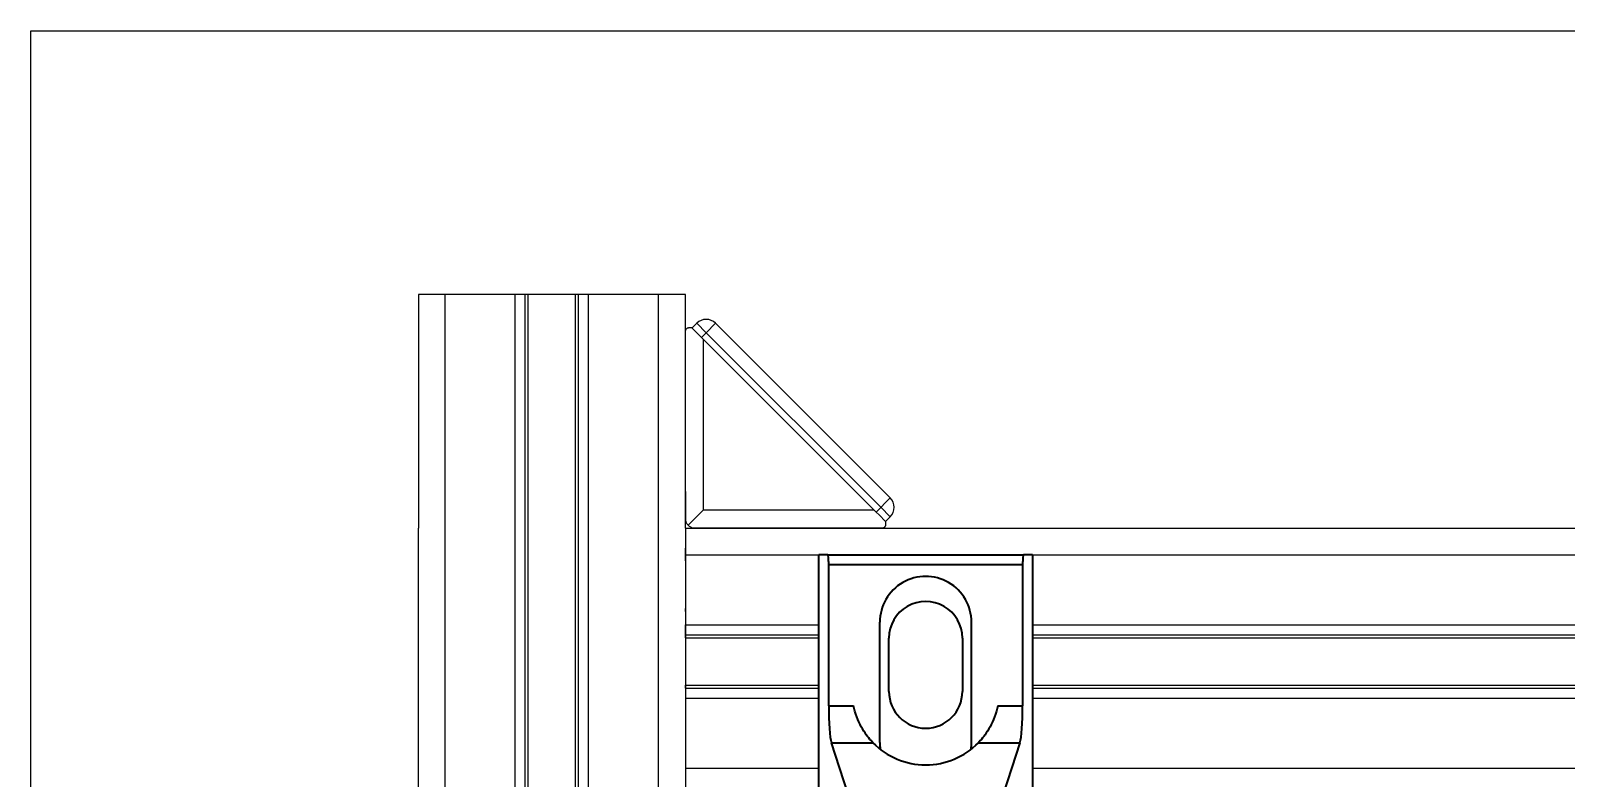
# Model space of a CAD drawing. Header units: millimetres. Extents: x -3183 to 3067, y 1033 to 2218.
# Drawn here: x -1957.7 to -1727.7, y 2093.3 to 2205.3 of the extents above; entities that cross this region are included whole.
import ezdxf

# ---------------------------------------------------------------- set-up
doc = ezdxf.new("R2010")
doc.units = ezdxf.units.MM
doc.linetypes.add('phl_thick', pattern=[0])
doc.layers.add('Kontury', color=7, linetype='Continuous', lineweight=35)
doc.layers.add('projection', color=7, linetype='Continuous')

msp = doc.modelspace()

# ---------------------------------------------------------------- linework, layer by layer
for p, q in [((-1957.74988, 1611.34293), (-1957.74988, 2205.34293)), ((-1957.74988, 2205.34293), (-1116.74988, 2205.34293)), ((-1957.74988, 2205.34293), (-1952.74988, 2205.34293)), ((-1859.68243, 2165.80018), (-1899.68243, 2165.80018)), ((-1899.68243, 2165.80018), (-1899.68243, 2130.80018)), ((-1895.68243, 2130.80018), (-1895.68243, 2165.80018)), ((-1885.18243, 2130.80018), (-1885.18243, 2165.80018)), ((-1883.68243, 2130.80018), (-1883.68243, 2165.80018)), ((-1883.24004, 2130.80018), (-1883.24004, 2165.80018)), ((-1876.12481, 2130.80018), (-1876.12481, 2165.80018)), ((-1875.68243, 2130.80018), (-1875.68243, 2165.80018)), ((-1874.18243, 2130.80018), (-1874.18243, 2165.80018)), ((-1863.68243, 2130.80018), (-1863.68243, 2165.80018)), ((-1859.68243, 2130.80018), (-1859.68243, 2165.80018)), ((-1859.68243, 2130.80018), (-1859.68243, 2068.31257)), ((-1839.68243, 2130.80018), (-1510.18243, 2130.80018)), ((-1807.68243, 2126.80018), (-1510.18243, 2126.80018)), ((-1807.68243, 2116.30018), (-1510.18243, 2116.30018)), ((-1807.68243, 2114.80018), (-1510.18243, 2114.80018)), ((-1807.68243, 2114.3578), (-1510.18243, 2114.3578)), ((-1807.68243, 2107.24257), (-1510.18243, 2107.24257)), ((-1807.68243, 2106.80019), (-1510.18243, 2106.80019)), ((-1807.68243, 2105.30018), (-1510.18243, 2105.30018)), ((-1807.68243, 2094.80018), (-1510.18243, 2094.80018))]:
    msp.add_line(p, q)
at = {"layer": 'Kontury'}
for p, q in [((-1839.68243, 2091.80018), (-1839.68243, 2126.80018)), ((-1838.35704, 2126.80018), (-1839.68243, 2126.80018)), ((-1838.35704, 2126.80018), (-1809.00782, 2126.80018)), ((-1807.68243, 2126.80018), (-1809.00782, 2126.80018)), ((-1807.68243, 2126.80018), (-1807.68243, 2091.80018)), ((-1838.20977, 2125.35018), (-1809.15508, 2125.35018)), ((-1838.20977, 2104.17038), (-1838.20977, 2125.35018)), ((-1809.15508, 2125.35018), (-1809.15508, 2104.17038)), ((-1830.55743, 2116.67518), (-1830.55743, 2116.67518)), ((-1830.55743, 2098.67518), (-1830.55743, 2116.67518)), ((-1816.80743, 2116.67518), (-1816.80743, 2116.67518)), ((-1816.80743, 2098.67518), (-1816.80743, 2116.67518)), ((-1829.18243, 2106.30018), (-1829.18243, 2114.30018)), ((-1829.18243, 2114.30018), (-1829.18243, 2114.30018)), ((-1818.18243, 2114.30018), (-1818.18243, 2106.30018)), ((-1818.18243, 2114.30018), (-1818.18243, 2114.30018)), ((-1829.18243, 2106.30018), (-1829.18243, 2106.30018)), ((-1818.18243, 2106.30018), (-1818.18243, 2106.30018)), ((-1838.20977, 2104.17038), (-1834.47427, 2104.17038)), ((-1834.38379, 2103.75475), (-1834.47427, 2104.17038)), ((-1834.27617, 2103.33854), (-1834.38379, 2103.75475)), ((-1834.15199, 2102.92557), (-1834.27617, 2103.33854)), ((-1834.0122, 2102.51942), (-1834.15199, 2102.92557)), ((-1833.85851, 2102.12329), (-1834.0122, 2102.51942)), ((-1813.35265, 2102.51942), (-1813.50635, 2102.12329)), ((-1813.21286, 2102.92557), (-1813.35265, 2102.51942)), ((-1813.08869, 2103.33854), (-1813.21286, 2102.92557)), ((-1812.98106, 2103.75475), (-1813.08869, 2103.33854)), ((-1812.89058, 2104.17038), (-1812.98106, 2103.75475)), ((-1812.89058, 2104.17038), (-1809.15508, 2104.17038)), ((-1833.69276, 2101.74023), (-1833.85851, 2102.12329)), ((-1833.51701, 2101.37275), (-1833.69276, 2101.74023)), ((-1833.33389, 2101.023), (-1833.51701, 2101.37275)), ((-1833.14612, 2100.69317), (-1833.33389, 2101.023)), ((-1832.95665, 2100.38512), (-1833.14612, 2100.69317)), ((-1832.76865, 2100.10016), (-1832.95665, 2100.38512)), ((-1814.4082, 2100.38512), (-1814.5962, 2100.10016)), ((-1814.21873, 2100.69317), (-1814.4082, 2100.38512)), ((-1814.03096, 2101.023), (-1814.21873, 2100.69317)), ((-1813.84784, 2101.37275), (-1814.03096, 2101.023)), ((-1813.67209, 2101.74023), (-1813.84784, 2101.37275)), ((-1813.50635, 2102.12329), (-1813.67209, 2101.74023)), ((-1837.79784, 2098.63882), (-1831.57569, 2098.63882)), ((-1835.3628, 2091.07929), (-1837.79784, 2098.63882)), ((-1832.58315, 2099.83666), (-1832.76865, 2100.10016)), ((-1832.3961, 2099.58673), (-1832.58315, 2099.83666)), ((-1832.21096, 2099.35294), (-1832.3961, 2099.58673)), ((-1832.03188, 2099.13876), (-1832.21096, 2099.35294)), ((-1831.86335, 2098.94681), (-1832.03188, 2099.13876)), ((-1831.70985, 2098.77952), (-1831.86335, 2098.94681)), ((-1831.57577, 2098.63888), (-1831.70985, 2098.77952)), ((-1830.55743, 2098.67518), (-1830.55743, 2098.67518)), ((-1816.80743, 2098.67518), (-1816.80743, 2098.67518)), ((-1815.655, 2098.77952), (-1815.78917, 2098.63882)), ((-1815.78917, 2098.63882), (-1809.56701, 2098.63882)), ((-1815.50151, 2098.94681), (-1815.655, 2098.77952)), ((-1815.33297, 2099.13876), (-1815.50151, 2098.94681)), ((-1815.1539, 2099.35294), (-1815.33297, 2099.13876)), ((-1814.96875, 2099.58673), (-1815.1539, 2099.35294)), ((-1814.7817, 2099.83666), (-1814.96875, 2099.58673)), ((-1814.5962, 2100.10016), (-1814.7817, 2099.83666)), ((-1809.56701, 2098.63882), (-1812.00205, 2091.07929))]:
    msp.add_line(p, q, dxfattribs=at)
for centre, radius, start, end in [((-1823.68243, 2116.67518), 6.875, 0, 180.0000198), ((-1823.68243, 2114.30018), 5.5, 0, 180.0000198), ((-1823.68243, 2106.30018), 5.5, 180.0000198, 0), ((-1823.68243, 2098.67518), 6.875, 180.0000198, 188.5535228), ((-1823.68243, 2098.67518), 6.875, 351.4464772, 0)]:
    msp.add_arc(centre, radius, start, end, dxfattribs=at)
for centre, major_axis, ratio, start_param, end_param in [((-1838.35704, 2125.35018), (0, 1.45), 0.1015625, -1.570796327, 0), ((-1809.00782, 2125.35018), (0, -1.45), 0.1015625, -3.141592654, -1.570796327), ((-1837.62071, 2104.17038), (0, -5.8), 0.1015625, -1.570796327, -0.305432619), ((-1809.74415, 2104.17038), (0, 5.8), 0.1015625, -2.836160034, -1.570796327), ((-1823.68243, 2106.30018), (0, 11), 1, 2.341286928, 3.941898379)]:
    msp.add_ellipse(centre, major_axis=major_axis, ratio=ratio, start_param=start_param, end_param=end_param, dxfattribs=at)
at = {"layer": 'projection', "color": 7, "linetype": 'phl_thick'}
for p, q in [((-1859.68915, 2160.34654), (-1859.69233, 2160.29028)), ((-1859.69233, 2160.29028), (-1859.69233, 2136.29004)), ((-1859.67935, 2160.40344), (-1859.68915, 2160.34654)), ((-1859.6626, 2160.46013), (-1859.67935, 2160.40344)), ((-1859.63865, 2160.51567), (-1859.6626, 2160.46013)), ((-1859.60739, 2160.56907), (-1859.63865, 2160.51567)), ((-1859.5688, 2160.61932), (-1859.60739, 2160.56907)), ((-1859.52296, 2160.66536), (-1859.5688, 2160.61932)), ((-1859.47001, 2160.70609), (-1859.52296, 2160.66536)), ((-1859.41017, 2160.74033), (-1859.47001, 2160.70609)), ((-1859.34372, 2160.76688), (-1859.41017, 2160.74033)), ((-1859.27099, 2160.78406), (-1859.34372, 2160.76688)), ((-1859.19233, 2160.79028), (-1859.27099, 2160.78406)), ((-1858.69233, 2160.79028), (-1859.19233, 2160.79028)), ((-1858.69233, 2160.79028), (-1857.71335, 2159.8113)), ((-1857.98091, 2161.49308), (-1858.68802, 2160.78597)), ((-1857.98091, 2161.49308), (-1856.5667, 2160.07887)), ((-1856.5667, 2160.07887), (-1857.2738, 2159.37176)), ((-1855.15248, 2161.49308), (-1856.5667, 2160.07887)), ((-1856.5667, 2160.07887), (-1830.40374, 2133.91591)), ((-1855.15248, 2161.49308), (-1828.98953, 2135.33013)), ((-1857.71335, 2159.8113), (-1831.11085, 2133.20881)), ((-1856.99233, 2159.09028), (-1856.99233, 2133.49028)), ((-1859.6922, 2136.29016), (-1859.69233, 2136.29004)), ((-1859.6922, 2136.29016), (-1859.68243, 2136.28038)), ((-1859.68243, 2136.28038), (-1859.68243, 2132.11823)), ((-1828.98953, 2135.33013), (-1831.11085, 2133.20881)), ((-1856.99233, 2133.49028), (-1859.25299, 2131.22962)), ((-1831.39233, 2133.49028), (-1856.99233, 2133.49028)), ((-1831.11085, 2133.20881), (-1830.67131, 2132.76926)), ((-1830.67131, 2132.76926), (-1829.69233, 2131.79028)), ((-1830.40374, 2133.91591), (-1828.98953, 2132.5017)), ((-1828.98953, 2132.5017), (-1829.69664, 2131.79459)), ((-1899.68243, 1731.53585), (-1899.68243, 2130.80018)), ((-1895.68243, 1731.53585), (-1895.68243, 2130.80018)), ((-1885.18243, 2069.81257), (-1885.18243, 2130.80018)), ((-1883.68243, 2069.81257), (-1883.68243, 2130.80018)), ((-1883.24004, 2069.81257), (-1883.24004, 2130.80018)), ((-1876.12481, 2069.81257), (-1876.12481, 2130.80018)), ((-1875.68243, 2069.81257), (-1875.68243, 2130.80018)), ((-1874.18243, 2069.81257), (-1874.18243, 2130.80018)), ((-1863.68243, 2069.81257), (-1863.68243, 2130.80018)), ((-1859.68243, 2132.11823), (-1859.66815, 2132.02373)), ((-1859.68243, 2130.80018), (-1839.68243, 2130.80018)), ((-1859.66815, 2132.02373), (-1859.6478, 2131.92856)), ((-1859.6478, 2131.92856), (-1859.62097, 2131.83347)), ((-1859.62097, 2131.83347), (-1859.58742, 2131.73919)), ((-1859.58742, 2131.73919), (-1859.54713, 2131.64645)), ((-1859.54713, 2131.64645), (-1859.50002, 2131.55601)), ((-1859.50002, 2131.55601), (-1859.44674, 2131.46844)), ((-1859.44674, 2131.46844), (-1859.38756, 2131.38442)), ((-1859.38756, 2131.38442), (-1859.32286, 2131.3046)), ((-1859.32286, 2131.3046), (-1859.25299, 2131.22962)), ((-1859.25299, 2131.22962), (-1859.17801, 2131.15975)), ((-1859.17801, 2131.15975), (-1859.09819, 2131.09505)), ((-1859.09819, 2131.09505), (-1859.01417, 2131.03587)), ((-1859.01417, 2131.03587), (-1858.9266, 2130.98259)), ((-1858.9266, 2130.98259), (-1858.83616, 2130.93548)), ((-1858.83616, 2130.93548), (-1858.74342, 2130.89519)), ((-1858.74342, 2130.89519), (-1858.64914, 2130.86164)), ((-1858.64914, 2130.86164), (-1858.55405, 2130.83481)), ((-1858.55405, 2130.83481), (-1858.45888, 2130.81446)), ((-1858.45888, 2130.81446), (-1858.36438, 2130.80018)), ((-1854.20223, 2130.80018), (-1858.36438, 2130.80018)), ((-1854.20223, 2130.80018), (-1854.19233, 2130.79028)), ((-1830.19233, 2130.79028), (-1854.19233, 2130.79028)), ((-1830.13607, 2130.79346), (-1830.19233, 2130.79028)), ((-1830.07917, 2130.80326), (-1830.13607, 2130.79346)), ((-1830.02248, 2130.82001), (-1830.07917, 2130.80326)), ((-1829.96694, 2130.84396), (-1830.02248, 2130.82001)), ((-1829.91354, 2130.87522), (-1829.96694, 2130.84396)), ((-1829.86329, 2130.91381), (-1829.91354, 2130.87522)), ((-1829.81725, 2130.95965), (-1829.86329, 2130.91381)), ((-1829.77652, 2131.0126), (-1829.81725, 2130.95965)), ((-1829.74228, 2131.07244), (-1829.77652, 2131.0126)), ((-1829.7158, 2131.13889), (-1829.74228, 2131.07244)), ((-1829.69848, 2131.21162), (-1829.7158, 2131.13889)), ((-1829.69233, 2131.29028), (-1829.69848, 2131.21162)), ((-1829.69233, 2131.79028), (-1829.69233, 2131.29028)), ((-1859.68243, 2126.31257), (-1859.68243, 2127.81257)), ((-1859.68243, 2126.80018), (-1839.68243, 2126.80018)), ((-1859.68243, 2125.87018), (-1859.68243, 2126.31258)), ((-1859.68243, 2126.30018), (-1859.68241, 2126.30018)), ((-1859.68243, 2118.31257), (-1859.68243, 2118.75496)), ((-1859.68243, 2116.30018), (-1839.68243, 2116.30018)), ((-1859.68243, 2114.80018), (-1859.68243, 2116.30018)), ((-1859.68243, 2114.3578), (-1859.68243, 2114.8002)), ((-1859.68243, 2114.80018), (-1839.68243, 2114.80018)), ((-1859.68243, 2114.3578), (-1839.68243, 2114.3578)), ((-1839.68243, 2114.80018), (-1839.68243, 2116.30018)), ((-1839.68243, 2114.3578), (-1839.68243, 2114.80018)), ((-1859.68243, 2107.24257), (-1839.68243, 2107.24257)), ((-1859.68243, 2106.80019), (-1859.68243, 2107.24257)), ((-1839.68243, 2106.80019), (-1839.68243, 2107.24257)), ((-1859.68243, 2106.80018), (-1839.68243, 2106.80018)), ((-1859.68243, 2105.30018), (-1839.68243, 2105.30018)), ((-1859.68243, 2094.80018), (-1839.68243, 2094.80018))]:
    msp.add_line(p, q, dxfattribs=at)
for centre, start, end in [((-1856.5667, 2160.07887), 44.9999825, 135.000015), ((-1830.40374, 2133.91591), 314.999985, 45.0000175)]:
    msp.add_arc(centre, 2, start, end, dxfattribs=at)

doc.saveas('drawing.dxf')
